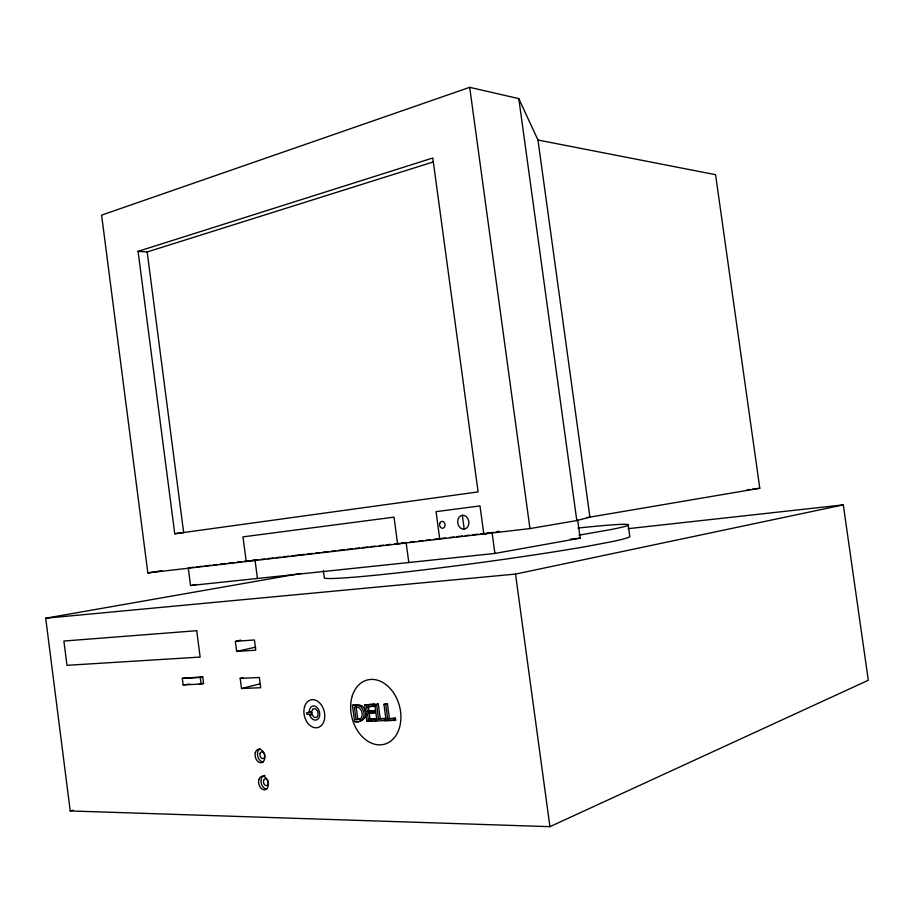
<?xml version="1.0" encoding="UTF-8"?>
<svg xmlns="http://www.w3.org/2000/svg" width="914" height="914" viewBox="0 0 914 914"><rect width="100%" height="100%" fill="white"/><g stroke="black" fill="none" stroke-linecap="round" stroke-linejoin="round"><path stroke-width="1.37" d="M360.185 718.998C364.777 715.114 360.893 705.334 354.415 707.105L356.083 719.649L360.185 718.998L356.083 719.649M300.855 573.421L45.7 618.218L70.218 810.947L549.92 826.667L868.3 680.256L843.302 504.882L628.055 528.68M469.693 87.333L101.603 215.133L147.84 572.918L529.96 528.589L576.803 520.569L589.907 517.13L759.785 488.247L715.571 174.688L537.969 140.025L518.798 98.632L469.693 87.333L529.96 528.589M138.071 251.361L432.79 157.996L478.102 491.903L174.745 533.753L138.071 251.361L147.177 251.956L433.202 161.949M387.445 703.791L383.96 704.351L386.165 720.872L395.671 720.175L395.419 718.221L387.685 718.884L385.742 704.294L387.445 703.791L389.387 718.358M378.282 704.066L376.591 704.568L378.522 719.09L380.224 718.564L378.282 704.066L374.82 704.625L377.002 721.066L386.451 720.381M387.685 718.884L395.419 718.221M375.06 721.112L376.762 720.586L376.499 718.644L368.285 719.318L367.474 713.228L375.243 712.566L374.991 710.624L367.222 711.298L366.628 706.819L374.831 706.122L374.58 704.18L364.617 704.934L366.788 721.283L375.06 721.112L374.797 719.169L376.499 718.644M378.522 719.09L386.188 718.427L380.224 718.564M366.788 721.283L372.626 720.678M70.218 810.947L72.949 810.124M354.598 721.546C361.91 722.94 368.593 716.942 364.697 709.47A7.301 5.324 75.3 0 0 361.944 705.859L358.756 704.751L352.438 705.3L354.598 721.546C361.727 723.659 366.251 715.982 362.995 709.972A7.312 5.335 75.3 0 0 360.242 706.362L357.043 705.242L352.438 705.3M367.474 713.228L375.243 712.566M367.222 711.298L374.991 710.624M366.628 706.819L374.831 706.122M364.617 704.934L374.58 704.18M242.907 677.731L240.199 678.394L241.525 688.528L260.444 683.729M201.114 684.072L203.571 683.478L202.702 676.874L182.32 678.348L183.166 684.894L201.114 684.072L200.257 677.457L202.702 676.874M183.166 684.894L189.769 684.118M236.669 651.419L255.771 650.197L254.435 639.971L235.344 641.308L236.669 651.419L255.646 647.146M236.703 641.011L240.77 640.12M45.7 618.218L515.519 574.083L843.302 504.882M188.25 567.868L190.546 585.52L494.908 553.438L580.184 538.14L577.682 519.997M191.929 585.28L196.076 584.549M439.737 539.054L436.047 511.657L479.999 505.91L483.803 533.947L492.063 532.554L494.908 553.438M408.809 562.51L406.124 542.539L397.613 543.944L394.025 517.141L242.975 536.872L246.209 561.504L255.029 560.099L257.44 578.471M496.268 531.868L499.067 531.411L496.393 531.879M483.803 533.947L493.594 532.336M579.03 535.147L609.866 529.754A154.512 4.878 -7.7 0 0 577.865 528.063M147.84 572.918L161.881 570.724M174.745 533.753L183.657 532.576L147.177 251.956M747.058 489.801L749.891 489.458M752.713 489.104L759.785 488.247M587.154 517.461L589.907 517.13L537.969 140.025M189.644 567.697L193.814 567.217M196.601 566.897L202.165 566.246M204.942 565.926L210.506 565.275M213.293 564.955L217.463 564.464M220.251 564.144L225.815 563.492M228.591 563.173L234.155 562.533M236.943 562.201L241.113 561.722M243.889 561.39L249.465 560.75M252.241 560.431L257.851 559.768M260.673 559.448L264.911 558.957M267.733 558.625L273.377 557.963M276.211 557.643L280.438 557.152M283.271 556.82L288.915 556.158M291.737 555.838L304.453 554.352M307.275 554.033L312.919 553.37M315.753 553.039L319.98 552.547M322.813 552.227L328.457 551.565M331.279 551.233L335.518 550.742M338.34 550.422L343.995 549.76M346.817 549.428L352.461 548.777M355.295 548.446L359.522 547.954M362.355 547.623L367.999 546.972M370.821 546.641L375.06 546.149M379.299 545.658L383.537 545.167M386.359 544.835L390.598 544.344M394.837 543.853L399.064 543.362M401.897 543.03L406.124 542.539M410.352 542.048L414.579 541.556M418.806 541.065L423.033 540.574M425.855 540.243L430.083 539.751M434.31 539.26L438.537 538.769M441.348 538.449L445.575 537.958M449.802 537.466L454.029 536.975M456.851 536.644L462.484 535.992M465.295 535.661L469.522 535.17M472.344 534.839L477.976 534.187M480.798 533.856L485.026 533.365M487.836 533.045L492.063 532.554M570.347 539.203L580.184 538.14M182.32 678.348L200.257 677.457M240.199 678.394L259.348 677.48L260.696 687.716L241.525 688.528M199.423 683.672L203.571 683.478M374.82 704.625L376.591 704.568M383.96 704.351L385.742 704.294M368.285 719.318L374.797 719.169M393.066 720.232L395.671 720.175M628.158 524.727L629.723 536.107A154.546 6.067 -7.7 0 1 611.523 541.739L586.24 546.515A154.546 6.067 -7.7 0 1 426.13 569.571A154.546 6.067 -7.7 0 1 324.344 578.105L323.328 570.416M518.798 98.632L576.803 520.569M515.519 574.083L549.92 826.667M462.335 515.279L464.221 529.16A7.004 5.564 81.1 0 0 467.614 518.181A7.004 5.564 81.1 0 0 458.051 519.323A7.004 5.564 81.1 0 0 464.221 529.16M393.717 718.747L393.98 720.712M384.497 718.952L384.748 720.906M372.878 704.683L373.129 706.625M373.289 711.138L373.54 713.08M368.331 706.316L368.925 710.795M369.187 712.726L369.987 718.792M356.129 706.602L357.785 719.135M266.774 789.045A6.924 4.741 75.1 0 1 261.061 782.19A6.924 4.741 75.1 0 1 264.991 775.449M263.243 762.048A6.901 4.741 75.8 0 1 257.702 756.164A6.901 4.741 75.8 0 1 260.25 748.703M309.183 711.412L311.72 711.629L312.965 708.841L315.536 708.773L317.695 711.195L318.163 714.725L316.804 717.41L314.233 717.479L312.2 714.862L309.64 714.919A7.243 5.164 76.1 0 0 318.232 718.827A7.243 5.164 76.1 0 0 316.678 707.093A7.243 5.164 76.1 0 0 309.183 711.412M196.704 630.706L63.889 641.045L66.973 665.323L200.132 657.075L196.704 630.706M311.834 712.577L306.716 712.714L306.955 714.462L312.062 714.337L311.834 712.577M263.575 780.51A3.462 2.365 75.1 0 0 266.328 785.652A3.462 2.365 75.1 0 0 267.756 780.579A3.462 2.365 75.1 0 0 263.575 780.51M258.856 779.562A6.935 4.741 75.1 0 0 264.375 789.845A6.935 4.741 75.1 0 0 267.242 779.699A6.935 4.741 75.1 0 0 258.856 779.562M260.044 753.559A3.45 2.376 75.8 0 0 262.798 758.654A3.45 2.376 75.8 0 0 264.226 753.559A3.45 2.376 75.8 0 0 260.044 753.559M304.511 706.865A14.27 10.168 76.1 0 0 316.118 727.795A14.27 10.168 76.1 0 0 322.345 706.533A14.27 10.168 76.1 0 0 304.511 706.865M255.337 752.588A6.912 4.753 75.8 0 0 260.833 762.802A6.912 4.753 75.8 0 0 263.689 752.599A6.912 4.753 75.8 0 0 255.337 752.588M352.267 695.954A33.247 24.461 75 0 0 379.801 744.864A33.247 24.461 75 0 0 395.259 695.588A33.247 24.461 75 0 0 352.267 695.954M439.737 523.379A3.462 2.719 81.3 0 0 442.764 528.246A3.462 2.719 81.3 0 0 444.421 522.808A3.462 2.719 81.3 0 0 439.737 523.379"/></g></svg>
